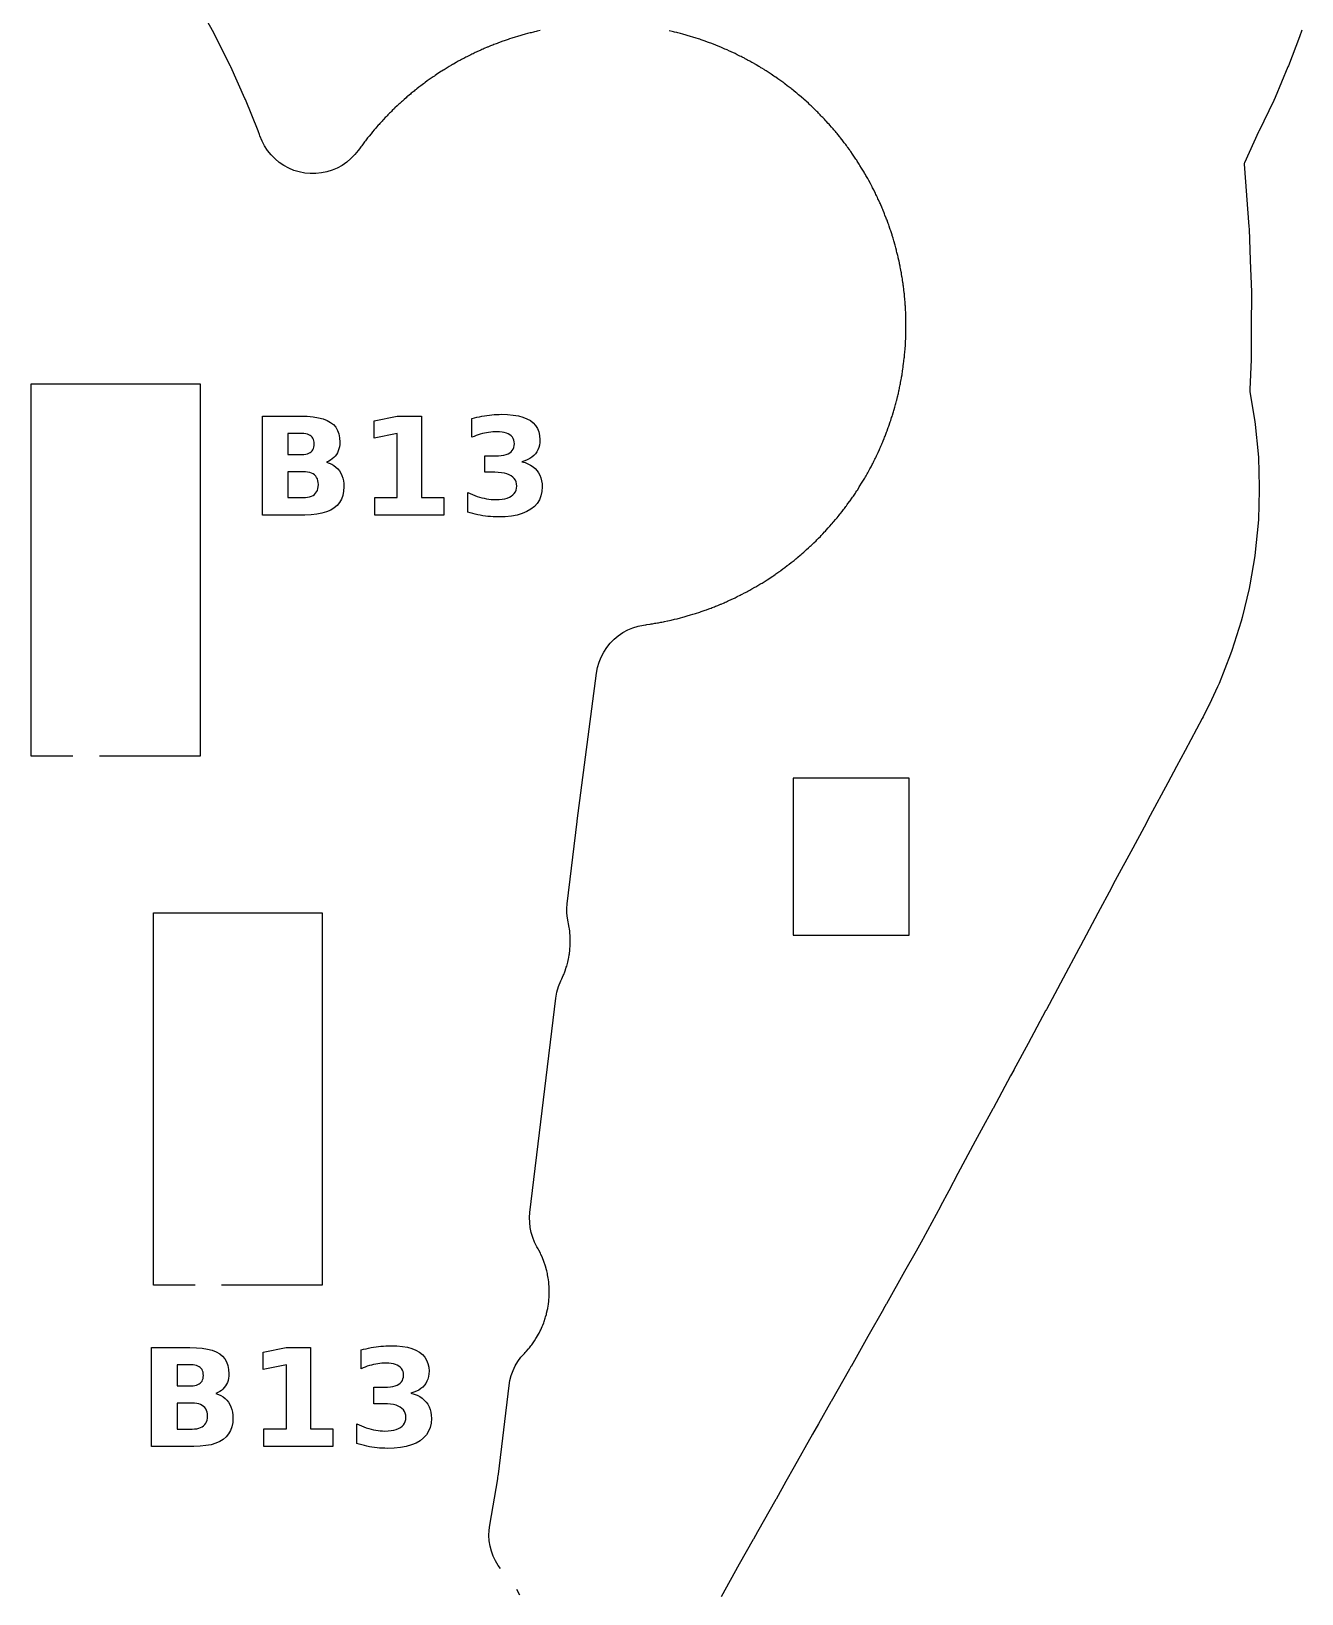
# Model space of a CAD drawing. Header units: millimetres. Extents: x 1 to 297, y 5 to 290.
# Drawn here: x 258.93 to 290.14, y 31.84 to 70.23 of the extents above; entities that cross this region are included whole.
import ezdxf

# ---------------------------------------------------------------- set-up
doc = ezdxf.new("R2010")
doc.units = ezdxf.units.MM
doc.layers.add('CUT', color=1, linetype='CONTINUOUS')
doc.layers.add('ENGRAVE', color=5, linetype='CONTINUOUS')

msp = doc.modelspace()

# ---------------------------------------------------------------- linework, layer by layer
at = {"layer": 'CUT', "color": 1}
for points in [[(271.4314, 70.251), (271.3534, 70.2336), (271.327, 70.2271), (271.2932, 70.2191), (271.2664, 70.2132), (271.2075, 70.1988), (271.1811, 70.1917), (271.1474, 70.1831), (271.1208, 70.1767), (271.0622, 70.1611), (271.035, 70.1532), (271.0053, 70.1438), (270.931, 70.1226), (270.9008, 70.1149), (270.8735, 70.1073), (270.8156, 70.0897), (270.7895, 70.0812), (270.7564, 70.0707), (270.7301, 70.0629), (270.6725, 70.0441), (270.6458, 70.0347), (270.6167, 70.0237), (270.5436, 69.9985), (270.5139, 69.9891), (270.4871, 69.9801), (270.4301, 69.9593), (270.4046, 69.9493), (270.3721, 69.9371), (270.3463, 69.9278), (270.2898, 69.9059), (270.2645, 69.8954), (270.2322, 69.8825), (270.2067, 69.8727), (270.1396, 69.8451), (270.1258, 69.8393), (270.0522, 69.8079), (270.0275, 69.7966), (269.9957, 69.7826), (269.9705, 69.7719), (269.9153, 69.7469), (269.8906, 69.735), (269.8591, 69.7204), (269.8341, 69.7092), (269.7794, 69.6831), (269.7541, 69.6703), (269.7266, 69.6556), (269.6575, 69.6212), (269.6292, 69.6081), (269.6038, 69.5956), (269.55, 69.5676), (269.526, 69.5544), (269.4953, 69.5381), (269.471, 69.5255), (269.4178, 69.4965), (269.3933, 69.4823), (269.3667, 69.4661), (269.2995, 69.4279), (269.2719, 69.4133), (269.2473, 69.3995), (269.1951, 69.3686), (269.1719, 69.3541), (269.1422, 69.3361), (269.1185, 69.3222), (269.067, 69.2903), (269.044, 69.2753), (269.0147, 69.2567), (268.9914, 69.2424), (268.9305, 69.203), (268.918, 69.1947), (268.8515, 69.1503), (268.8293, 69.1347), (268.8006, 69.1151), (268.7777, 69.0999), (268.7281, 69.0652), (268.7059, 69.049), (268.6777, 69.0288), (268.6552, 69.0132), (268.6062, 68.9775), (268.5837, 68.9603), (268.5594, 68.9408), (268.4977, 68.8942), (268.4723, 68.8762), (268.4497, 68.8592), (268.402, 68.8219), (268.3808, 68.8045), (268.3536, 68.7828), (268.332, 68.7659), (268.2851, 68.7276), (268.2636, 68.7092), (268.2404, 68.6884), (268.1814, 68.6385), (268.157, 68.6191), (268.1353, 68.601), (268.0897, 68.561), (268.0695, 68.5425), (268.0436, 68.5194), (268.0229, 68.5013), (267.9781, 68.4605), (267.9583, 68.4416), (267.9329, 68.4179), (267.9126, 68.3995), (267.86, 68.3496), (267.8492, 68.3392), (267.792, 68.2833), (267.773, 68.2638), (267.7484, 68.2393), (267.7288, 68.2202), (267.6863, 68.177), (267.6676, 68.157), (267.6435, 68.132), (267.6242, 68.1125), (267.5826, 68.0684), (267.5637, 68.0473), (267.5434, 68.0237), (267.4913, 67.9666), (267.4697, 67.9442), (267.4505, 67.9234), (267.4105, 67.8779), (267.3928, 67.8569), (267.3702, 67.8306), (267.352, 67.81), (267.3129, 67.7637), (267.2952, 67.7417), (267.2762, 67.717), (267.2273, 67.6571), (267.2069, 67.6335), (267.1889, 67.6117), (267.1515, 67.5641), (267.135, 67.5421), (267.1138, 67.5146), (267.0968, 67.4931), (267.0603, 67.4448), (267.0443, 67.4225), (267.0236, 67.3946), (267.0071, 67.3727), (266.9637, 67.3128), (266.96, 67.3076), (266.876, 67.2022), (266.7807, 67.1042), (266.6762, 67.0163), (266.5634, 66.9391), (266.4435, 66.8735), (266.3178, 66.8201), (266.1873, 66.7795), (266.0534, 66.752), (265.9175, 66.7379), (265.7809, 66.7374), (265.6449, 66.7505), (265.5108, 66.777), (265.38, 66.8166), (265.2539, 66.8691), (265.1335, 66.9338), (265.0202, 67.0101), (264.915, 67.0973), (264.819, 67.1946), (264.7331, 67.3008), (264.6581, 67.4151), (264.5949, 67.5363), (264.5447, 67.6613), (264.5311, 67.701), (264.5098, 67.7609), (264.5003, 67.786), (264.1859, 68.5598), (264.1769, 68.581), (263.8259, 69.3596), (263.8179, 69.3766), (263.7343, 69.5479), (263.7313, 69.5539), (263.4298, 70.1546), (263.4189, 70.1754), (262.9892, 70.9553)], [(290.1418, 70.2603), (290.09, 70.0974), (289.8125, 69.3863), (289.8009, 69.3577), (289.4868, 68.6045), (289.4564, 68.5368), (289.0876, 67.7746), (289.0815, 67.7616), (288.7348, 66.9999), (288.7294, 66.986), (288.7296, 66.9711), (288.7808, 66.2098), (288.7814, 66.2013), (288.8435, 65.4374), (288.8472, 65.371), (288.8712, 64.6064), (288.8714, 64.5992), (288.9045, 63.8343), (288.9057, 63.7685), (288.9011, 63.0014), (288.8986, 62.2244), (288.8974, 62.1722), (288.866, 61.4316), (288.8662, 61.4045), (288.8692, 61.3776), (288.9867, 60.6493), (288.9971, 60.5699), (289.0694, 59.8494), (289.0753, 59.7604), (289.0992, 59.0446), (289.0992, 58.9554), (289.0753, 58.2396), (289.0694, 58.1506), (288.9975, 57.4346), (288.9856, 57.3458), (288.8647, 56.6294), (288.8468, 56.5413), (288.6766, 55.8285), (288.6513, 55.7369), (288.4251, 55.0193), (288.394, 54.9317), (288.1103, 54.211), (288.0757, 54.1307), (287.8726, 53.6998), (287.8623, 53.6784), (287.7184, 53.3866), (287.697, 53.3451), (287.2778, 52.5649), (287.0664, 52.1721), (287.0657, 52.1708), (286.8476, 51.7666), (286.4192, 50.9659), (286.4178, 50.9632), (286.2668, 50.6824), (285.9909, 50.1666), (285.9887, 50.1625), (285.5602, 49.368), (285.4667, 49.1923), (285.4656, 49.1901), (285.1325, 48.5663), (284.7084, 47.767), (284.7059, 47.7624), (284.6666, 47.689), (284.6656, 47.687), (284.278, 46.9664), (283.8668, 46.1959), (283.8655, 46.1934), (283.8512, 46.1668), (283.8486, 46.1621), (283.4175, 45.3658), (283.0666, 44.714), (283.0654, 44.7118), (282.9865, 44.5657), (282.5572, 43.7674), (282.5539, 43.7612), (282.2667, 43.2338), (282.1212, 42.9651), (281.6913, 42.1683), (281.4669, 41.7458), (281.2675, 41.3687), (281.2634, 41.3608), (280.8412, 40.5747), (280.8294, 40.5532), (280.6667, 40.2631), (280.664, 40.2584), (280.3847, 39.7652), (279.9351, 38.9644), (279.9338, 38.9621), (279.8665, 38.8428), (279.864, 38.8383), (279.4812, 38.1658), (279.0668, 37.4294), (279.0638, 37.4242), (279.03, 37.3647), (278.5796, 36.5672), (278.5746, 36.5585), (278.2658, 36.0212), (278.1213, 35.7683), (277.6717, 34.9645), (277.6703, 34.962), (277.4661, 34.5987), (277.2245, 34.167), (277.2202, 34.1593), (276.7703, 33.3674), (276.6672, 33.1829), (276.6634, 33.176), (276.3188, 32.5674), (275.8743, 31.7689)], [(270.4542, 32.4619), (270.3975, 32.5395), (270.3312, 32.6509), (270.2757, 32.768), (270.2315, 32.8899), (270.199, 33.0154), (270.1784, 33.1433), (270.1699, 33.2727), (270.1737, 33.4022), (270.1894, 33.5291), (270.3854, 34.6678), (270.3867, 34.6754), (270.3893, 34.6917), (270.3905, 34.6993), (270.3983, 34.7531), (270.3994, 34.7607), (270.4016, 34.7771), (270.4026, 34.7848), (270.6652, 36.9612), (270.686, 37.0851), (270.7186, 37.2082), (270.7625, 37.3278), (270.8173, 37.4428), (270.8825, 37.5523), (270.9575, 37.6552), (271.0406, 37.7495), (271.0644, 37.7741), (271.0849, 37.7964), (271.1442, 37.8641), (271.1636, 37.8874), (271.204, 37.9384), (271.2222, 37.9627), (271.2745, 38.0359), (271.2915, 38.061), (271.3266, 38.1158), (271.3424, 38.1418), (271.3871, 38.2198), (271.4016, 38.2465), (271.4311, 38.3045), (271.4442, 38.3319), (271.481, 38.4139), (271.4927, 38.4419), (271.5164, 38.5026), (271.5267, 38.5311), (271.5552, 38.6164), (271.5641, 38.6454), (271.5816, 38.7081), (271.589, 38.7376), (271.6089, 38.8252), (271.6149, 38.855), (271.6261, 38.9191), (271.6306, 38.9492), (271.6417, 39.0384), (271.6447, 39.0686), (271.6495, 39.1335), (271.651, 39.1638), (271.6532, 39.2537), (271.6532, 39.2841), (271.6516, 39.3491), (271.6501, 39.3795), (271.6434, 39.4691), (271.6403, 39.4993), (271.6323, 39.5639), (271.6278, 39.594), (271.6122, 39.6825), (271.6062, 39.7123), (271.5918, 39.7757), (271.5843, 39.8052), (271.56, 39.8917), (271.5511, 39.9208), (271.5305, 39.9825), (271.5201, 40.0111), (271.4874, 40.0948), (271.4757, 40.1228), (271.449, 40.1822), (271.4359, 40.2096), (271.395, 40.2896), (271.3806, 40.3163), (271.3506, 40.3686), (271.2937, 40.479), (271.2465, 40.5958), (271.2102, 40.7164), (271.1851, 40.8398), (271.1714, 40.965), (271.1693, 41.091), (271.1785, 41.2149), (271.8134, 46.4762), (271.8391, 46.6219), (271.8811, 46.7659), (271.9378, 46.9026), (271.9624, 46.954), (271.9981, 47.034), (272.0098, 47.0621), (272.0333, 47.1227), (272.0436, 47.1513), (272.0719, 47.2366), (272.0808, 47.2657), (272.0982, 47.3284), (272.1056, 47.3579), (272.1253, 47.4456), (272.1312, 47.4754), (272.1423, 47.5395), (272.1467, 47.5696), (272.1577, 47.6588), (272.1606, 47.689), (272.1653, 47.7539), (272.1667, 47.7843), (272.1688, 47.8741), (272.1687, 47.9045), (272.1669, 47.9696), (272.1654, 47.9999), (272.1585, 48.0895), (272.1554, 48.1197), (272.1472, 48.1843), (272.1426, 48.2143), (272.1269, 48.3028), (272.1173, 48.3502), (272.1, 48.4463), (272.0886, 48.5639), (272.0874, 48.6822), (272.0962, 48.7986), (272.3373, 50.8176), (272.3392, 50.8327), (272.8151, 54.4661), (272.8392, 54.5985), (272.8768, 54.7296), (272.9272, 54.8564), (272.9899, 54.9776), (273.0643, 55.0919), (273.1497, 55.1984), (273.2452, 55.2958), (273.3499, 55.3833), (273.4628, 55.46), (273.5827, 55.5251), (273.7084, 55.578), (273.8388, 55.6182), (273.9707, 55.6449), (274.0236, 55.6529), (274.0522, 55.658), (274.1286, 55.6693), (274.1595, 55.673), (274.1876, 55.677), (274.2473, 55.687), (274.2743, 55.6921), (274.3085, 55.6981), (274.3355, 55.7026), (274.3951, 55.7137), (274.4219, 55.7194), (274.456, 55.7261), (274.4829, 55.7311), (274.5539, 55.7459), (274.5686, 55.749), (274.6466, 55.7664), (274.673, 55.7729), (274.7068, 55.7809), (274.7336, 55.7868), (274.7925, 55.8012), (274.8189, 55.8083), (274.8526, 55.8169), (274.8792, 55.8233), (274.9378, 55.8389), (274.965, 55.8468), (274.9947, 55.8562), (275.069, 55.8774), (275.0992, 55.8851), (275.1265, 55.8927), (275.1844, 55.9103), (275.2105, 55.9188), (275.2436, 55.9293), (275.2699, 55.9371), (275.3275, 55.9559), (275.3542, 55.9653), (275.3833, 55.9763), (275.4564, 56.0015), (275.4861, 56.0109), (275.5129, 56.0199), (275.5699, 56.0407), (275.5954, 56.0507), (275.6279, 56.0629), (275.6537, 56.0722), (275.7102, 56.0941), (275.7355, 56.1046), (275.7678, 56.1175), (275.7933, 56.1273), (275.8604, 56.1549), (275.8742, 56.1607), (275.9478, 56.1921), (275.9725, 56.2034), (276.0043, 56.2174), (276.0295, 56.2281), (276.0847, 56.2531), (276.1094, 56.265), (276.1409, 56.2796), (276.1659, 56.2908), (276.2206, 56.3169), (276.2459, 56.3297), (276.2734, 56.3444), (276.3425, 56.3788), (276.3708, 56.3919), (276.3962, 56.4044), (276.45, 56.4324), (276.474, 56.4456), (276.5047, 56.4619), (276.529, 56.4745), (276.5822, 56.5035), (276.6067, 56.5177), (276.6333, 56.5339), (276.7005, 56.5721), (276.7281, 56.5867), (276.7527, 56.6005), (276.8049, 56.6314), (276.8281, 56.6459), (276.8578, 56.6639), (276.8815, 56.6778), (276.933, 56.7097), (276.956, 56.7247), (276.9853, 56.7433), (277.0086, 56.7576), (277.0695, 56.797), (277.082, 56.8053), (277.1485, 56.8497), (277.1707, 56.8653), (277.1994, 56.8849), (277.2223, 56.9001), (277.2719, 56.9348), (277.2941, 56.951), (277.3223, 56.9712), (277.3448, 56.9868), (277.3938, 57.0225), (277.4163, 57.0397), (277.4406, 57.0592), (277.5023, 57.1058), (277.5277, 57.1238), (277.5503, 57.1408), (277.598, 57.1781), (277.6192, 57.1955), (277.6464, 57.2172), (277.668, 57.2341), (277.7149, 57.2724), (277.7364, 57.2908), (277.7596, 57.3116), (277.8186, 57.3615), (277.843, 57.3809), (277.8647, 57.399), (277.9103, 57.439), (277.9305, 57.4575), (277.9564, 57.4806), (277.9771, 57.4987), (278.0219, 57.5395), (278.0417, 57.5584), (278.0671, 57.5821), (278.0874, 57.6005), (278.14, 57.6504), (278.1508, 57.6608), (278.208, 57.7167), (278.227, 57.7362), (278.2516, 57.7607), (278.2712, 57.7798), (278.3137, 57.823), (278.3324, 57.843), (278.3565, 57.868), (278.3758, 57.8875), (278.4174, 57.9316), (278.4363, 57.9527), (278.4566, 57.9763), (278.5087, 58.0334), (278.5303, 58.0558), (278.5495, 58.0766), (278.5895, 58.1221), (278.6072, 58.1431), (278.6298, 58.1694), (278.648, 58.19), (278.6871, 58.2363), (278.7048, 58.2583), (278.7238, 58.283), (278.7727, 58.3429), (278.7931, 58.3665), (278.8111, 58.3883), (278.8485, 58.4359), (278.865, 58.4579), (278.8862, 58.4854), (278.9032, 58.5069), (278.9397, 58.5552), (278.9557, 58.5775), (278.9764, 58.6054), (278.9929, 58.6273), (279.0354, 58.686), (279.0442, 58.6982), (279.0901, 58.7636), (279.1052, 58.7862), (279.1249, 58.8149), (279.1407, 58.8373), (279.1745, 58.8876), (279.1892, 58.9107), (279.2083, 58.9397), (279.2237, 58.9624), (279.2564, 59.0134), (279.2712, 59.0375), (279.2868, 59.0645), (279.3275, 59.1302), (279.3446, 59.1562), (279.3597, 59.1802), (279.3907, 59.2323), (279.4041, 59.2561), (279.4216, 59.2862), (279.4357, 59.3097), (279.4656, 59.3624), (279.479, 59.3873), (279.4931, 59.4151), (279.5301, 59.4829), (279.5458, 59.5099), (279.5595, 59.5346), (279.5876, 59.5883), (279.5998, 59.6129), (279.6155, 59.6438), (279.6283, 59.6681), (279.6553, 59.7223), (279.667, 59.7472), (279.6821, 59.7784), (279.6944, 59.8029), (279.7254, 59.8684), (279.7317, 59.8821), (279.7648, 59.9548), (279.7755, 59.9798), (279.7896, 60.0116), (279.801, 60.0365), (279.825, 60.0921), (279.8353, 60.1176), (279.8487, 60.1496), (279.8596, 60.1747), (279.8825, 60.2309), (279.8925, 60.2573), (279.9029, 60.2867), (279.9308, 60.3588), (279.9429, 60.3875), (279.9533, 60.4138), (279.9742, 60.4707), (279.983, 60.4966), (279.9947, 60.5294), (280.0042, 60.5551), (280.0239, 60.6124), (280.0325, 60.6393), (280.0413, 60.6692), (280.0652, 60.7427), (280.0757, 60.7721), (280.0846, 60.7989), (280.1023, 60.8569), (280.1098, 60.8833), (280.1196, 60.9166), (280.1277, 60.9428), (280.1443, 61.0011), (280.1511, 61.0276), (280.1603, 61.0611), (280.1679, 61.0874), (280.1863, 61.1575), (280.19, 61.1721), (280.2092, 61.2497), (280.2151, 61.2762), (280.2231, 61.31), (280.2298, 61.3366), (280.2431, 61.3957), (280.2485, 61.4226), (280.2558, 61.4566), (280.2619, 61.4833), (280.2741, 61.5427), (280.2791, 61.5705), (280.284, 61.6013), (280.2981, 61.6773), (280.3047, 61.7077), (280.3101, 61.7355), (280.3202, 61.7953), (280.3241, 61.8224), (280.3295, 61.8567), (280.3342, 61.8837), (280.343, 61.9437), (280.3465, 61.9717), (280.3497, 62.0027), (280.3597, 62.0794), (280.3646, 62.1102), (280.3684, 62.1382), (280.3752, 62.1984), (280.3777, 62.2257), (280.3812, 62.2603), (280.3843, 62.2875), (280.3899, 62.3478), (280.3918, 62.3752), (280.3947, 62.4098), (280.3973, 62.4371), (280.4025, 62.5094), (280.4034, 62.5244), (280.4081, 62.6042), (280.409, 62.6314), (280.4106, 62.6661), (280.4123, 62.6934), (280.4146, 62.754), (280.4149, 62.7814), (280.4159, 62.8161), (280.417, 62.8435), (280.418, 62.9041), (280.4178, 62.9324), (280.4169, 62.9635), (280.4169, 63.0408), (280.4178, 63.072), (280.418, 63.1003), (280.4169, 63.1609), (280.4158, 63.1883), (280.4148, 63.223), (280.4144, 63.2504), (280.4121, 63.3109), (280.4104, 63.3392), (280.4078, 63.3702), (280.4035, 63.4474), (280.4027, 63.4786), (280.4013, 63.5068), (280.3969, 63.5673), (280.3943, 63.5945), (280.3914, 63.6291), (280.3895, 63.6565), (280.3839, 63.7168), (280.3808, 63.7441), (280.3772, 63.7786), (280.3747, 63.8059), (280.3666, 63.8779), (280.3648, 63.8929), (280.3547, 63.9722), (280.3506, 63.999), (280.3458, 64.0334), (280.3424, 64.0606), (280.3335, 64.1206), (280.3289, 64.1476), (280.3234, 64.1819), (280.3195, 64.209), (280.3093, 64.2688), (280.304, 64.2966), (280.2974, 64.327), (280.2831, 64.403), (280.2783, 64.4338), (280.2732, 64.4616), (280.2611, 64.521), (280.2549, 64.5477), (280.2476, 64.5816), (280.2422, 64.6085), (280.2288, 64.6676), (280.2219, 64.6951), (280.2136, 64.7251), (280.1953, 64.8002), (280.1887, 64.8306), (280.1822, 64.8582), (280.1667, 64.9168), (280.1592, 64.9431), (280.15, 64.9766), (280.1431, 65.0031), (280.1265, 65.0614), (280.1184, 65.0876), (280.1085, 65.1209), (280.1011, 65.1473), (280.0798, 65.2166), (280.0753, 65.2309), (280.0508, 65.307), (280.0419, 65.3327), (280.0309, 65.3656), (280.0225, 65.3918), (280.0027, 65.449), (279.9932, 65.4747), (279.9815, 65.5074), (279.9727, 65.5334), (279.9517, 65.5903), (279.9414, 65.6166), (279.9293, 65.6453), (279.9013, 65.7174), (279.8909, 65.7467), (279.8808, 65.7732), (279.8579, 65.8293), (279.847, 65.8544), (279.8336, 65.8864), (279.8233, 65.9119), (279.7993, 65.9675), (279.7875, 65.9932), (279.7738, 66.0212), (279.742, 66.0916), (279.7299, 66.1204), (279.7184, 66.1462), (279.6925, 66.201), (279.6802, 66.2255), (279.665, 66.2568), (279.6534, 66.2816), (279.6264, 66.3358), (279.6136, 66.3601), (279.5978, 66.391), (279.5856, 66.4156), (279.552, 66.4798), (279.5449, 66.493), (279.5068, 66.5633), (279.4933, 66.5869), (279.4765, 66.6173), (279.4635, 66.6414), (279.4335, 66.6941), (279.4194, 66.7176), (279.4019, 66.7476), (279.3884, 66.7715), (279.3574, 66.8235), (279.3424, 66.8475), (279.3252, 66.8735), (279.2845, 66.9392), (279.2689, 66.9662), (279.2541, 66.9903), (279.2213, 67.0413), (279.2059, 67.064), (279.1868, 67.093), (279.1721, 67.1161), (279.1382, 67.1663), (279.1219, 67.1894), (279.1033, 67.2145), (279.0591, 67.2778), (279.042, 67.3039), (279.0259, 67.3272), (278.9904, 67.3763), (278.9738, 67.3981), (278.9531, 67.426), (278.9371, 67.4483), (278.9006, 67.4966), (278.8835, 67.5181), (278.8623, 67.5456), (278.8459, 67.5675), (278.801, 67.6244), (278.7916, 67.6362), (278.7413, 67.6983), (278.7237, 67.719), (278.7015, 67.7457), (278.6843, 67.7671), (278.6452, 67.8133), (278.627, 67.8339), (278.6043, 67.8601), (278.5867, 67.8811), (278.5466, 67.9266), (278.5274, 67.9474), (278.5057, 67.9698), (278.4537, 68.0269), (278.4333, 68.0505), (278.4144, 68.0715), (278.3728, 68.1156), (278.3535, 68.1351), (278.3294, 68.1601), (278.3106, 68.1801), (278.2682, 68.2233), (278.2479, 68.243), (278.225, 68.2642), (278.1699, 68.3183), (278.1483, 68.3408), (278.1282, 68.3608), (278.0842, 68.4025), (278.0639, 68.4209), (278.0385, 68.4445), (278.0187, 68.4635), (277.9739, 68.5043), (277.9532, 68.5223), (277.9273, 68.5454), (277.9071, 68.5639), (277.8525, 68.6116), (277.8411, 68.6215), (277.7802, 68.6732), (277.7591, 68.6904), (277.7324, 68.7126), (277.7116, 68.7304), (277.6646, 68.7687), (277.643, 68.7855), (277.6158, 68.8072), (277.5946, 68.8246), (277.5469, 68.8619), (277.5242, 68.8788), (277.4988, 68.8969), (277.4371, 68.9434), (277.4128, 68.9629), (277.3903, 68.9801), (277.3413, 69.0157), (277.3188, 69.0314), (277.2905, 69.0515), (277.2684, 69.0677), (277.2187, 69.1024), (277.1951, 69.118), (277.1687, 69.1347), (277.1046, 69.1778), (277.0792, 69.1959), (277.0558, 69.2118), (277.005, 69.2447), (276.9816, 69.2591), (276.9523, 69.2776), (276.9293, 69.2926), (276.8778, 69.3245), (276.8541, 69.3384), (276.8244, 69.3563), (276.8011, 69.3708), (276.7387, 69.4077), (276.7258, 69.4153), (276.6564, 69.455), (276.6325, 69.468), (276.6021, 69.4849), (276.5784, 69.4986), (276.5252, 69.5276), (276.5008, 69.5401), (276.4702, 69.5565), (276.4461, 69.5697), (276.3924, 69.5976), (276.367, 69.61), (276.3387, 69.6231), (276.2695, 69.6575), (276.242, 69.6722), (276.2167, 69.685), (276.162, 69.711), (276.137, 69.7222), (276.1055, 69.7369), (276.0808, 69.7487), (276.0255, 69.7737), (275.9995, 69.7847), (275.9705, 69.7962), (275.8995, 69.8268), (275.8713, 69.8399), (275.8454, 69.8513), (275.7893, 69.8743), (275.7637, 69.8841), (275.7315, 69.897), (275.7061, 69.9075), (275.6496, 69.9293), (275.6238, 69.9386), (275.5913, 69.9508), (275.5658, 69.9608), (275.4977, 69.9856), (275.4835, 69.9907), (275.408, 70.017), (275.3821, 70.0253), (275.3492, 70.0364), (275.3234, 70.0454), (275.2657, 70.0642), (275.2395, 70.0721), (275.2063, 70.0825), (275.1803, 70.091), (275.1223, 70.1086), (275.095, 70.1162), (275.0648, 70.1238), (274.9905, 70.1449), (274.9608, 70.1543), (274.9336, 70.1622), (274.875, 70.1778), (274.8484, 70.1842), (274.8147, 70.1928), (274.7882, 70.1999), (274.7294, 70.2143), (274.7017, 70.2203), (274.6711, 70.2263), (274.5958, 70.2433)], [(259.95, 52.425), (258.925, 52.425), (258.925, 61.575), (263.075, 61.575), (263.075, 52.425), (260.6, 52.425)], [(262.95, 39.425), (261.925, 39.425), (261.925, 48.575), (266.075, 48.575), (266.075, 39.425), (263.6, 39.425)], [(270.9298, 31.8105), (270.9001, 31.8678), (270.8856, 31.8942), (270.853, 31.9504)]]:
    msp.add_lwpolyline(points, dxfattribs=at)
msp.add_lwpolyline([(277.6469, 48.0291), (280.4969, 48.0291), (280.4969, 51.8791), (277.6469, 51.8791), (277.6469, 48.0291)], close=True, dxfattribs=at)
at = {"layer": 'ENGRAVE', "color": 5}
for points in [[(266.411, 59.5263), (266.4555, 59.4819), (266.495, 59.432), (266.5288, 59.3774), (266.5564, 59.3188), (266.578, 59.2563), (266.5933, 59.1897), (266.6026, 59.1192), (266.6056, 59.0447), (266.599, 58.9325), (266.5792, 58.8302), (266.5462, 58.7379), (266.5, 58.6555), (266.4406, 58.5831), (266.368, 58.5206), (266.2819, 58.4679), (266.1821, 58.4247), (266.0685, 58.3912), (265.9412, 58.3672), (265.8002, 58.3528), (265.6454, 58.3481), (264.6053, 58.3481), (264.6053, 60.7781), (265.5461, 60.7781), (265.707, 60.7738), (265.8525, 60.7611), (265.9825, 60.7398), (266.0969, 60.7101), (266.1959, 60.6718), (266.2793, 60.6251), (266.3487, 60.569), (266.4054, 60.5026), (266.4496, 60.4261), (266.4811, 60.3393), (266.5, 60.2424), (266.5064, 60.1352), (266.504, 60.0775), (266.4971, 60.0228), (266.4856, 59.971), (266.4695, 59.9221), (266.4487, 59.8762), (266.4233, 59.8332), (266.3936, 59.7935), (266.3597, 59.7574), (266.3216, 59.7248), (266.2794, 59.6958), (266.233, 59.6704), (266.1825, 59.6485), (266.2472, 59.6262), (266.3069, 59.5984), (266.3615, 59.5651), (266.411, 59.5263)], [(267.9174, 60.3516), (267.3493, 60.2344), (267.3493, 60.6609), (267.9141, 60.7781), (268.5098, 60.7781), (268.5098, 58.781), (269.0632, 58.781), (269.0632, 58.3481), (267.364, 58.3481), (267.364, 58.781), (267.9174, 58.781), (267.9174, 60.3516)], [(271.0574, 59.6345), (271.1295, 59.6056), (271.195, 59.5714), (271.254, 59.532), (271.3064, 59.4875), (271.3523, 59.4377), (271.3913, 59.383), (271.4233, 59.3235), (271.4481, 59.2593), (271.4659, 59.1903), (271.4765, 59.1166), (271.4801, 59.0382), (271.4724, 58.9225), (271.4493, 58.8165), (271.4109, 58.7202), (271.3571, 58.6334), (271.2879, 58.5563), (271.2034, 58.4888), (271.1041, 58.4314), (270.9907, 58.3844), (270.8632, 58.3478), (270.7216, 58.3217), (270.5659, 58.3061), (270.3961, 58.3008), (270.3337, 58.3017), (270.2712, 58.3042), (270.2087, 58.3084), (270.1461, 58.3142), (270.0835, 58.3218), (270.0209, 58.331), (269.9584, 58.3418), (269.896, 58.3544), (269.8339, 58.3686), (269.7721, 58.3845), (269.7104, 58.4021), (269.649, 58.4213), (269.649, 58.9047), (269.7075, 58.8766), (269.7659, 58.8509), (269.8242, 58.8276), (269.8823, 58.8067), (269.9403, 58.7882), (269.9981, 58.772), (270.0557, 58.7584), (270.113, 58.7472), (270.17, 58.7385), (270.2267, 58.7323), (270.2831, 58.7285), (270.3391, 58.7273), (270.4189, 58.7297), (270.4922, 58.7369), (270.559, 58.7488), (270.6194, 58.7656), (270.6733, 58.7872), (270.7208, 58.8135), (270.7613, 58.8444), (270.7945, 58.8794), (270.8203, 58.9185), (270.8387, 58.9618), (270.8497, 59.0093), (270.8534, 59.0609), (270.8496, 59.114), (270.8383, 59.1627), (270.8194, 59.2068), (270.793, 59.2465), (270.759, 59.2817), (270.7175, 59.3124), (270.6686, 59.3385), (270.6125, 59.3599), (270.5493, 59.3765), (270.4788, 59.3884), (270.4012, 59.3955), (270.3163, 59.3979), (270.0657, 59.3979), (270.0657, 59.8015), (270.3293, 59.8015), (270.4047, 59.8036), (270.4733, 59.8097), (270.5352, 59.82), (270.5905, 59.8344), (270.639, 59.8529), (270.6809, 59.8756), (270.7162, 59.9024), (270.7451, 59.9335), (270.7676, 59.9689), (270.7836, 60.0087), (270.7932, 60.0527), (270.7965, 60.101), (270.7933, 60.1459), (270.784, 60.1872), (270.7684, 60.2251), (270.7465, 60.2594), (270.7185, 60.2902), (270.6842, 60.3175), (270.6441, 60.3408), (270.599, 60.3599), (270.5487, 60.3748), (270.4932, 60.3854), (270.4326, 60.3918), (270.3668, 60.3939), (270.3162, 60.393), (270.2655, 60.3902), (270.2146, 60.3854), (270.1635, 60.3788), (270.1122, 60.3702), (270.0608, 60.3598), (270.0093, 60.3475), (269.9579, 60.3334), (269.9066, 60.3175), (269.8553, 60.2997), (269.8042, 60.2802), (269.7532, 60.2589), (269.7532, 60.7178), (269.8149, 60.7345), (269.8765, 60.7497), (269.9379, 60.7634), (269.9991, 60.7757), (270.0601, 60.7866), (270.121, 60.796), (270.1816, 60.8039), (270.2418, 60.8104), (270.3017, 60.8155), (270.3612, 60.8191), (270.4203, 60.8213), (270.4791, 60.822), (270.6303, 60.8177), (270.7683, 60.8047), (270.8931, 60.7831), (271.0046, 60.7529), (271.1029, 60.7141), (271.1879, 60.6666), (271.2598, 60.6104), (271.3186, 60.5455), (271.3643, 60.4719), (271.397, 60.3895), (271.4166, 60.2984), (271.4231, 60.1986), (271.42, 60.1297), (271.4106, 60.0651), (271.395, 60.0047), (271.3732, 59.9487), (271.3451, 59.897), (271.3108, 59.8495), (271.2704, 59.8065), (271.224, 59.7679), (271.1716, 59.7338), (271.1133, 59.7041), (271.049, 59.679), (270.9787, 59.6583), (271.0574, 59.6345)], [(265.7088, 59.8536), (265.7443, 59.8662), (265.7757, 59.8825), (265.8032, 59.9024), (265.8266, 59.9258), (265.8457, 59.9527), (265.8606, 59.983), (265.8712, 60.0167), (265.8776, 60.0539), (265.8797, 60.0945), (265.8776, 60.1346), (265.8712, 60.1714), (265.8606, 60.2049), (265.8457, 60.2352), (265.8266, 60.2621), (265.8032, 60.2857), (265.7757, 60.3059), (265.7443, 60.3223), (265.7088, 60.3352), (265.6694, 60.3443), (265.626, 60.3498), (265.5786, 60.3516), (265.2319, 60.3516), (265.2319, 59.8373), (265.5786, 59.8373), (265.626, 59.8391), (265.6694, 59.8445), (265.7088, 59.8536)], [(265.8099, 58.8099), (265.8495, 58.8299), (265.8838, 58.8542), (265.9129, 58.8831), (265.9367, 58.9164), (265.9552, 58.9543), (265.9684, 58.9967), (265.9764, 59.0437), (265.979, 59.0951), (265.9764, 59.1456), (265.9685, 59.1916), (265.9554, 59.2333), (265.9371, 59.2705), (265.9135, 59.3034), (265.8846, 59.3319), (265.8505, 59.3561), (265.811, 59.3758), (265.7662, 59.3911), (265.7161, 59.4021), (265.6606, 59.4087), (265.5998, 59.4109), (265.2319, 59.4109), (265.2319, 58.7745), (265.5998, 58.7745), (265.6601, 58.7767), (265.7152, 58.7833), (265.7652, 58.7944), (265.8099, 58.8099)], [(263.6864, 36.6414), (263.7309, 36.597), (263.7703, 36.5472), (263.8041, 36.4926), (263.8318, 36.434), (263.8533, 36.3714), (263.8687, 36.3048), (263.8779, 36.2343), (263.881, 36.1598), (263.8744, 36.0476), (263.8546, 35.9453), (263.8216, 35.853), (263.7754, 35.7706), (263.716, 35.6982), (263.6433, 35.6357), (263.5573, 35.583), (263.4574, 35.5399), (263.3439, 35.5063), (263.2166, 35.4824), (263.0755, 35.468), (262.9207, 35.4632), (261.8807, 35.4632), (261.8807, 37.8932), (262.8214, 37.8932), (262.9824, 37.8889), (263.1278, 37.8762), (263.2578, 37.8549), (263.3723, 37.8252), (263.4712, 37.7869), (263.5546, 37.7402), (263.624, 37.6841), (263.6808, 37.6178), (263.7249, 37.5412), (263.7565, 37.4545), (263.7754, 37.3575), (263.7817, 37.2503), (263.7794, 37.1926), (263.7725, 37.1379), (263.7609, 37.0861), (263.7448, 37.0373), (263.724, 36.9913), (263.6987, 36.9484), (263.6689, 36.9087), (263.635, 36.8725), (263.597, 36.8399), (263.5547, 36.8109), (263.5083, 36.7855), (263.4578, 36.7636), (263.5225, 36.7413), (263.5822, 36.7135), (263.6368, 36.6802), (263.6864, 36.6414)], [(265.1927, 37.4668), (264.6247, 37.3496), (264.6247, 37.776), (265.1894, 37.8932), (265.7851, 37.8932), (265.7851, 35.8961), (266.3385, 35.8961), (266.3385, 35.4632), (264.6393, 35.4632), (264.6393, 35.8961), (265.1927, 35.8961), (265.1927, 37.4668)], [(268.3327, 36.7496), (268.4048, 36.7207), (268.4704, 36.6865), (268.5293, 36.6472), (268.5818, 36.6026), (268.6276, 36.5529), (268.6667, 36.4981), (268.6986, 36.4387), (268.7234, 36.3744), (268.7412, 36.3055), (268.7518, 36.2318), (268.7554, 36.1533), (268.7477, 36.0377), (268.7246, 35.9317), (268.6862, 35.8353), (268.6324, 35.7486), (268.5632, 35.6714), (268.4787, 35.604), (268.3794, 35.5465), (268.266, 35.4995), (268.1385, 35.463), (267.9969, 35.4369), (267.8412, 35.4212), (267.6714, 35.416), (267.609, 35.4168), (267.5465, 35.4193), (267.484, 35.4235), (267.4215, 35.4294), (267.3589, 35.4369), (267.2962, 35.4461), (267.2337, 35.457), (267.1714, 35.4695), (267.1093, 35.4837), (267.0474, 35.4996), (266.9858, 35.5172), (266.9243, 35.5364), (266.9243, 36.0198), (266.9829, 35.9917), (267.0413, 35.966), (267.0995, 35.9427), (267.1576, 35.9218), (267.2156, 35.9033), (267.2735, 35.8872), (267.3311, 35.8735), (267.3884, 35.8623), (267.4454, 35.8536), (267.502, 35.8474), (267.5584, 35.8437), (267.6144, 35.8424), (267.6942, 35.8448), (267.7675, 35.852), (267.8344, 35.864), (267.8947, 35.8808), (267.9487, 35.9023), (267.9961, 35.9287), (268.0366, 35.9595), (268.0698, 35.9945), (268.0956, 36.0337), (268.114, 36.077), (268.1251, 36.1244), (268.1288, 36.1761), (268.125, 36.2292), (268.1137, 36.2778), (268.0948, 36.3219), (268.0684, 36.3616), (268.0344, 36.3968), (267.9929, 36.4275), (267.944, 36.4536), (267.8879, 36.475), (267.8246, 36.4916), (267.7541, 36.5035), (267.6765, 36.5106), (267.5917, 36.513), (267.341, 36.513), (267.341, 36.9166), (267.6047, 36.9166), (267.68, 36.9187), (267.7486, 36.9249), (267.8106, 36.9351), (267.8658, 36.9495), (267.9144, 36.9681), (267.9562, 36.9907), (267.9915, 37.0175), (268.0204, 37.0486), (268.0429, 37.0841), (268.059, 37.1238), (268.0686, 37.1678), (268.0718, 37.2161), (268.0687, 37.261), (268.0593, 37.3024), (268.0437, 37.3402), (268.0219, 37.3745), (267.9938, 37.4053), (267.9595, 37.4326), (267.9195, 37.456), (267.8743, 37.4751), (267.824, 37.49), (267.7685, 37.5006), (267.7079, 37.507), (267.6421, 37.5091), (267.5916, 37.5081), (267.5408, 37.5053), (267.4899, 37.5005), (267.4388, 37.4939), (267.3876, 37.4853), (267.3361, 37.4749), (267.2846, 37.4626), (267.2332, 37.4485), (267.1819, 37.4326), (267.1307, 37.4149), (267.0795, 37.3953), (267.0285, 37.374), (267.0285, 37.833), (267.0903, 37.8496), (267.1518, 37.8648), (267.2132, 37.8785), (267.2745, 37.8908), (267.3355, 37.9017), (267.3963, 37.9111), (267.4569, 37.9191), (267.5171, 37.9256), (267.577, 37.9306), (267.6365, 37.9342), (267.6956, 37.9364), (267.7544, 37.9371), (267.9057, 37.9328), (268.0437, 37.9199), (268.1684, 37.8983), (268.2799, 37.8681), (268.3782, 37.8292), (268.4632, 37.7817), (268.5351, 37.7255), (268.5939, 37.6606), (268.6396, 37.587), (268.6723, 37.5046), (268.6919, 37.4136), (268.6984, 37.3138), (268.6953, 37.2448), (268.6859, 37.1802), (268.6703, 37.1199), (268.6485, 37.0638), (268.6204, 37.0121), (268.5861, 36.9646), (268.5457, 36.9216), (268.4993, 36.883), (268.447, 36.8489), (268.3886, 36.8192), (268.3243, 36.7941), (268.2541, 36.7734), (268.3327, 36.7496)], [(262.9842, 36.9687), (263.0196, 36.9814), (263.0511, 36.9977), (263.0786, 37.0175), (263.1019, 37.041), (263.1211, 37.0678), (263.1359, 37.0981), (263.1466, 37.1318), (263.1529, 37.169), (263.1551, 37.2096), (263.1529, 37.2497), (263.1466, 37.2866), (263.1359, 37.3201), (263.1211, 37.3503), (263.1019, 37.3772), (263.0786, 37.4008), (263.0511, 37.421), (263.0196, 37.4375), (262.9842, 37.4503), (262.9447, 37.4594), (262.9013, 37.4649), (262.854, 37.4668), (262.5073, 37.4668), (262.5073, 36.9524), (262.854, 36.9524), (262.9013, 36.9542), (262.9447, 36.9597), (262.9842, 36.9687)], [(263.0853, 35.9251), (263.1248, 35.945), (263.1591, 35.9694), (263.1882, 35.9982), (263.212, 36.0316), (263.2305, 36.0695), (263.2438, 36.1119), (263.2517, 36.1588), (263.2543, 36.2103), (263.2517, 36.2607), (263.2439, 36.3067), (263.2307, 36.3484), (263.2124, 36.3857), (263.1888, 36.4186), (263.1599, 36.4471), (263.1258, 36.4712), (263.0863, 36.4909), (263.0415, 36.5063), (262.9914, 36.5172), (262.9359, 36.5238), (262.8751, 36.526), (262.5073, 36.526), (262.5073, 35.8896), (262.8751, 35.8896), (262.9355, 35.8918), (262.9906, 35.8985), (263.0405, 35.9096), (263.0853, 35.9251)]]:
    msp.add_lwpolyline(points, close=True, dxfattribs=at)

doc.saveas('drawing.dxf')
